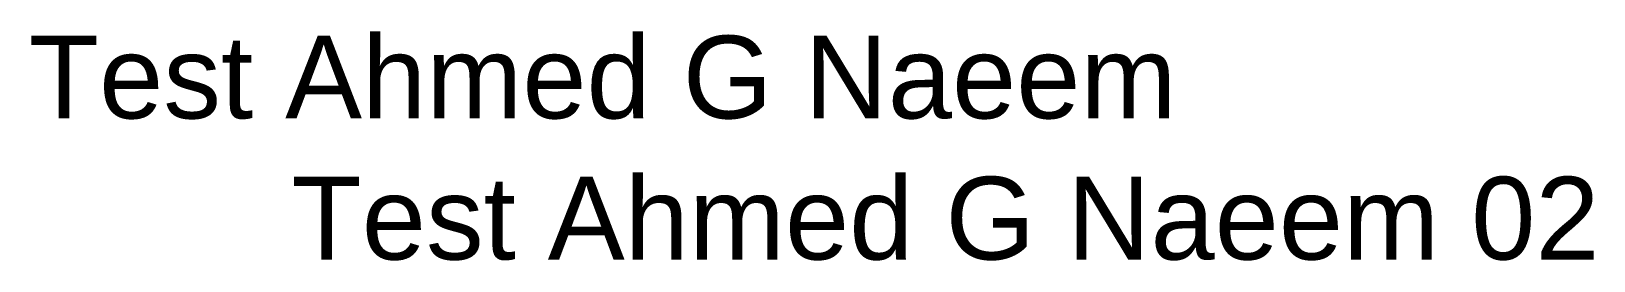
# Model space of a CAD drawing. Header units: inches. Extents: x 93 to 41727, y -5970 to 134.
import ezdxf

# ---------------------------------------------------------------- set-up
doc = ezdxf.new("R2010")
doc.units = ezdxf.units.IN
doc.header["$MEASUREMENT"] = 0
doc.styles.get("Standard").update_dxf_attribs({"font": 'arial.ttf'})

msp = doc.modelspace()

# ---------------------------------------------------------------- texts
at = {"insert": (24, 16), "char_height": 2201, "attachment_point": 1}
msp.add_mtext_dynamic_manual_height_columns('Test Ahmed G Naeem', width=32135.6, gutter_width=1, heights=[3842], dxfattribs=at)
at = {"color": 2, "insert": (7023, -3738), "char_height": 2201, "attachment_point": 1}
msp.add_mtext_dynamic_manual_height_columns('Test Ahmed G Naeem 02', width=39523.53, gutter_width=1, heights=[3065], dxfattribs=at)

doc.saveas('drawing.dxf')
